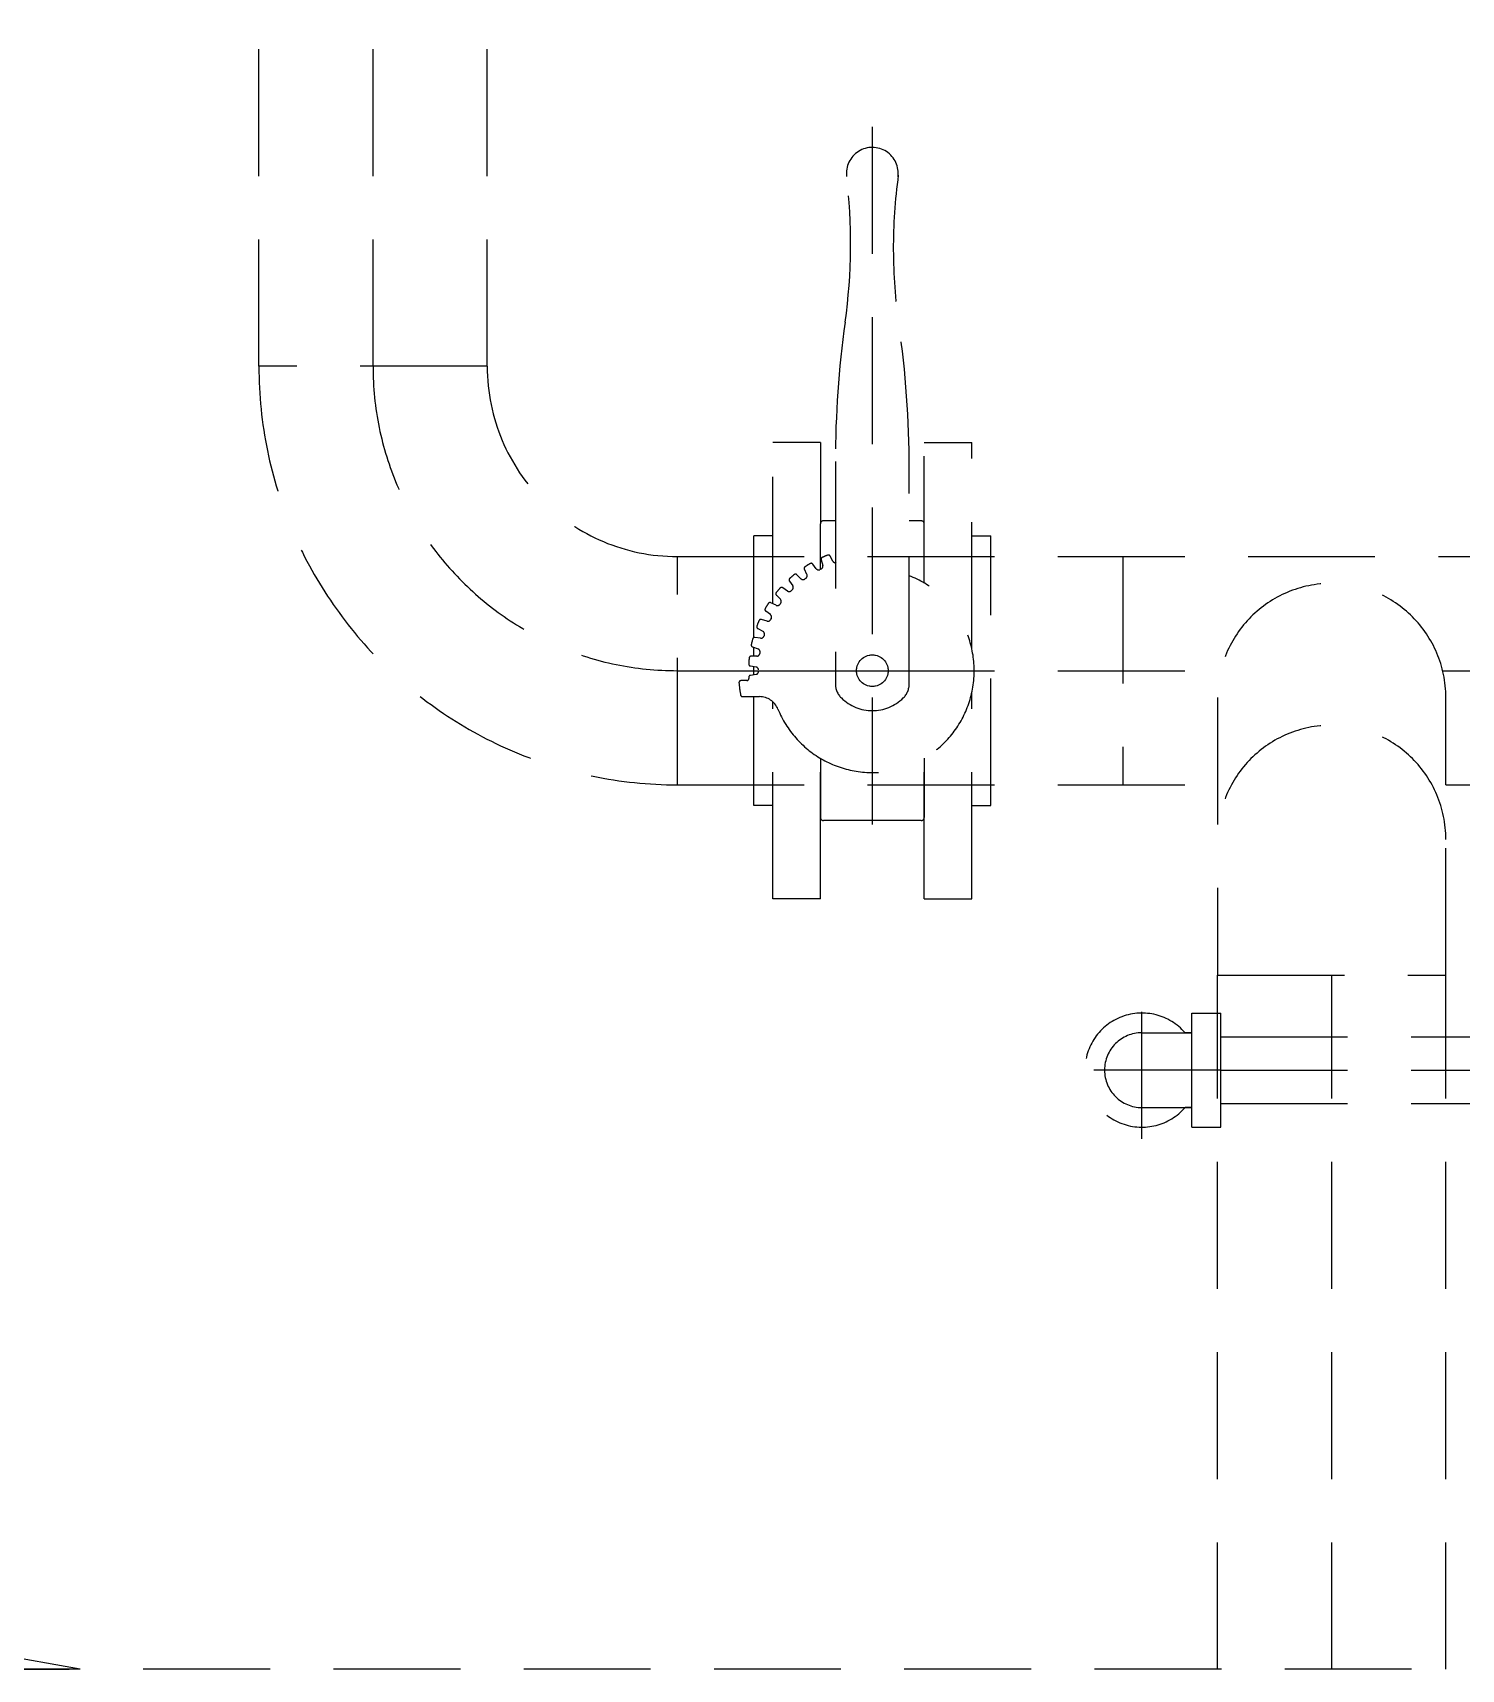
# Model space of a CAD drawing. Extents: x -32000 to 416743, y -254124 to 144214.
# Drawn here: x 255625 to 256340, y 63300 to 64119 of the extents above; entities that cross this region are included whole.
import ezdxf

# ---------------------------------------------------------------- set-up
doc = ezdxf.new("R2010")
doc.units = 0
doc.header["$LTSCALE"] = 10
doc.linetypes.add('XFM1Q40$0$HIDDEN', pattern=[9.525, 6.35, -3.175])
doc.layers.add('XFM1Q40$0$M-EQPM-MAU', color=22, linetype='Continuous')
doc.layers.add('XFM1Q40$0$TYPE14X10', color=7, linetype='Continuous')

# ---------------------------------------------------------------- blocks, each defined once
blk = doc.blocks.new('XFM1Q40')
at = {"layer": 'XFM1Q40$0$M-EQPM-MAU', "color": 252, "linetype": 'XFM1Q40$0$HIDDEN'}
for p, q in [((255737.85, 63952.4, 14.17), (255737.85, 64119.42, 14.17)), ((255795, 63952.4, 14.17), (255795, 64119.42, 14.17)), ((255852.15, 63952.4, 14.17), (255852.15, 64119.42, 14.17)), ((256045, 64072.24), (256045, 63720.3)), ((255852.15, 63952.4, 14.17), (255737.85, 63952.4, 14.17)), ((256019, 63914.3), (255995.19, 63914.3)), ((255995.19, 63833.52), (255995.19, 63914.3)), ((256019, 63914.3), (256019, 63873.5)), ((256071, 63914.3), (256094.81, 63914.3)), ((256071, 63843.88), (256071, 63914.3)), ((256094.81, 63810.94), (256094.81, 63914.3)), ((256026.5, 63904.7), (256026.5, 63793.48)), ((256063.5, 63793.48), (256063.5, 63901.36)), ((256026.5, 63875), (256020.5, 63875)), ((256069.5, 63875), (256063.5, 63875)), ((255985.66, 63816.58), (255985.66, 63867.47)), ((255995.19, 63867.47), (255985.66, 63867.47)), ((256019, 63850.73), (256019, 63873.5)), ((256071, 63843.88), (256071, 63873.5)), ((256094.81, 63867.47), (256104.34, 63867.47)), ((256104.34, 63732.53), (256104.34, 63867.47)), ((255947.4, 63857.15), (256692.6, 63857.15)), ((255947.4, 63742.85, 14.17), (255947.4, 63857.15, 14.17)), ((256012.26, 63848.2), (256011, 63850.8)), ((256016.92, 63851.05), (256015.18, 63853.36)), ((256019.36, 63855.49), (256020.2, 63852.73)), ((256025.25, 63854.82), (256023.89, 63857.37)), ((256170.4, 63857.15), (256170.4, 63742.85)), ((256002.51, 63839.88), (256000.15, 63841.53)), ((256003.47, 63844.85), (256005.12, 63842.49)), ((256009.27, 63846.03), (256007.2, 63848.04)), ((255996.8, 63832.74), (255994.2, 63834.01)), ((255998.97, 63835.73), (255996.96, 63837.8)), ((255992.27, 63824.8), (255989.51, 63825.64)), ((255993.95, 63828.08), (255991.64, 63829.82)), ((255987.63, 63821.11), (255990.18, 63819.75)), ((255985.04, 63811.87), (255987.77, 63810.93)), ((255985.66, 63807.26), (255985.66, 63811.66)), ((255989.04, 63816.24), (255986.18, 63816.64)), ((255983.92, 63802.35), (255986.76, 63801.85)), ((255987.19, 63807.29), (255984.3, 63807.24)), ((255985.66, 63797.96), (255985.66, 63802.04)), ((255947.4, 63800), (256219.45, 63800)), ((255982.13, 63795), (255979.22, 63795)), ((255986.76, 63798.15), (255983.92, 63797.65)), ((255985.66, 63800), (256104.34, 63800)), ((256330.55, 63800), (256692.6, 63800)), ((255980.04, 63787), (255988.5, 63787)), ((255985.66, 63732.53), (255985.66, 63787)), ((255995.19, 63685.7), (255995.19, 63784.44)), ((256094.81, 63685.7), (256094.81, 63789.06)), ((256217.85, 63786.56), (256217.85, 63647.6)), ((256332.15, 63647.6), (256332.15, 63786.56)), ((256019, 63756.12), (256019, 63726.5)), ((256019, 63685.7), (256019, 63756.12)), ((256071, 63756.12), (256071, 63726.5)), ((256071, 63685.7), (256071, 63756.12)), ((255947.4, 63742.85), (256217.85, 63742.85)), ((256332.15, 63742.85), (256692.6, 63742.85)), ((255995.19, 63732.53), (255985.66, 63732.53)), ((256094.81, 63732.53), (256104.34, 63732.53)), ((256069.5, 63725), (256020.5, 63725)), ((256019, 63685.7), (255995.19, 63685.7)), ((256071, 63685.7), (256094.81, 63685.7)), ((256217.85, 63300), (256217.85, 63647.6)), ((256217.85, 63647.6), (256332.15, 63647.6)), ((256275, 63300), (256275, 63647.6)), ((256332.15, 63300), (256332.15, 63647.6)), ((256180, 63565.6, 0.12), (256180, 63634.4, 0.12)), ((256204.96, 63571.43), (256204.96, 63628.57)), ((256204.96, 63628.57), (256219.47, 63628.57)), ((256219.47, 63571.43), (256219.47, 63628.57)), ((256180, 63572.97), (256180, 63627.03)), ((256180, 63618.75, 0), (256204.96, 63618.75, 0)), ((256204.96, 63618.75), (256201.57, 63618.75)), ((256204.96, 63618.75), (256201.57, 63618.75)), ((256219.47, 63616.7), (256640.53, 63616.7)), ((256219.47, 63600), (256151.43, 63600)), ((256219.47, 63600), (256640.53, 63600)), ((256180, 63581.25, 0), (256204.96, 63581.25, 0)), ((256204.96, 63581.25), (256201.57, 63581.25)), ((256204.96, 63581.25), (256201.57, 63581.25)), ((256219.47, 63583.3), (256640.53, 63583.3)), ((256204.96, 63571.43), (256219.47, 63571.43))]:
    blk.add_line(p, q, dxfattribs=at)
blk.add_circle((256045, 63800), 7.9, dxfattribs=at)
for centre, radius, start, end in [((256045, 64049), 13, 352.31271, 186.90355), ((255752.95, 64013.64), 281.18, 351.98391, 7.06176), ((256320.93, 64011.75), 265.43, 172.12612, 188.29226), ((256526.51, 63904.7), 500.01, 171.9839, 179.99998), ((255563.54, 63901.36), 499.96, 359.99998, 8.29264), ((255947.4, 63952.4, 14.17), 209.55, 180, 270), ((255947.4, 63952.4, 14.17), 152.4, 180, 270), ((255947.4, 63952.4, 14.17), 95.25, 180, 270), ((256020.5, 63873.5), 1.5, 90, 180.00001), ((256069.5, 63873.5), 1.5, 0, 90), ((256045, 63800), 62, 111.13104, 113.86862), ((256023.01, 63856.9), 1, 27.99902, 111.12931), ((256011.89, 63851.24), 1, 122.86075, 205.99498), ((256045, 63800), 62, 120.13108, 122.8686), ((256014.38, 63852.76), 1, 37.00526, 120.13722), ((256018.11, 63851.96), 1.5, 216.99894, 297.36092), ((256045, 63800), 57, 116.61877, 117.38041), ((256020.32, 63855.78), 1, 113.86661, 196.99918), ((256018.77, 63852.29), 1.5, 296.64246, 16.99918), ((256026.57, 63855.52), 1.5, 207.99844, 267.22416), ((256026.57, 63855.52), 1.5, 287.5682, 288.36239), ((256045, 63800), 51, 202.15101, 68.73111), ((255999.57, 63840.71), 1, 55.00476, 138.1286), ((256004.29, 63845.43), 1, 131.87595, 215.00008), ((256045, 63800), 62, 129.13105, 131.86888), ((256003.9, 63841.63), 1.5, 314.63739, 35.00405), ((256006.5, 63847.32), 1, 45.99747, 129.13537), ((256010.32, 63847.11), 1.5, 225.99781, 306.36292), ((256045, 63800), 57, 125.62027, 126.38183), ((256010.91, 63847.54), 1.5, 305.64211, 25.99737), ((256275, 63786.56), 57.15, 0, 180), ((256045, 63800), 62, 147.13113, 149.86889), ((255993.76, 63833.11), 1, 64.00148, 147.13051), ((255997.68, 63838.5), 1, 140.87638, 224.00126), ((255997.46, 63834.09), 1.5, 244.00149, 324.36186), ((256045, 63800), 62, 138.13101, 140.8688), ((256045, 63800), 57, 143.62317, 144.37841), ((255997.89, 63834.68), 1.5, 323.63892, 44.00302), ((256003.37, 63841.1), 1.5, 235.004, 315.36533), ((256045, 63800), 57, 134.62051, 135.3607), ((256045, 63800), 62, 156.13113, 158.86871), ((255989.22, 63824.68), 1, 73.00777, 156.13277), ((255992.24, 63830.62), 1, 149.88286, 232.99166), ((255992.71, 63826.23), 1.5, 252.99715, 333.36222), ((255993.04, 63826.89), 1.5, 332.63734, 53.00184), ((256045, 63800), 57, 152.62368, 153.37695), ((255988.1, 63821.99), 1, 158.86744, 242.0062), ((255989.25, 63817.73), 1.5, 262.00567, 342.36372), ((255989.48, 63818.43), 1.5, 341.64011, 61.9957), ((256045, 63800), 57, 161.63912, 162.36073), ((255985.36, 63812.82), 1, 167.86678, 250.99902), ((256045, 63800), 62, 165.13107, 167.86871), ((255986.04, 63815.65), 1, 81.99536, 165.12574), ((255987.28, 63809.52), 1.5, 350.63899, 71.00021), ((256045, 63800), 57, 170.63915, 171.36076), ((256045, 63800), 62, 174.13112, 176.86876), ((255984.09, 63803.33), 1, 176.86687, 259.99634), ((255984.32, 63806.24), 1, 91.00719, 174.13204), ((255986.5, 63800.37), 1.5, 359.63935, 79.99825), ((255987.16, 63808.79), 1.5, 270.99674, 351.36264), ((255979.22, 63794), 1, 90, 185.20992), ((256045, 63800), 67.06, 185.21152, 190.46679), ((255982.13, 63796), 1, 270, 3.64161), ((255984.09, 63796.67), 1, 100.00365, 183.13314), ((256045, 63800), 62, 183.13125, 183.64028), ((255986.5, 63799.63), 1.5, 280.00175, 0.36065), ((256036.5, 63793.48), 10, 180.00001, 225.43217), ((256053.5, 63793.48), 10, 314.56797, 0), ((255980.04, 63788), 1, 190.47271, 270), ((255988.5, 63777), 10, 22.1512, 90), ((256045, 63802.11), 22.11, 225.43196, 314.56805), ((256275, 63715.55), 57.15, 0, 180), ((256020.5, 63726.5), 1.5, 180.00001, 270), ((256069.5, 63726.5), 1.5, 270, 0), ((256180, 63600), 28.57, 41.00139, 318.99861), ((256180, 63600), 18.75, 90, 270)]:
    blk.add_arc(centre, radius, start, end, dxfattribs=at)
at = {"layer": 'XFM1Q40$0$TYPE14X10', "color": 252, "linetype": 'XFM1Q40$0$HIDDEN'}
for p, q in [((255648.41, 63300), (255205.24, 63378.14)), ((260125, 63300), (249525, 63300)), ((255198.41, 63300), (255648.41, 63300))]:
    blk.add_line(p, q, dxfattribs=at)

msp = doc.modelspace()

# ---------------------------------------------------------------- block references
msp.add_blockref('XFM1Q40', (0, 0))

doc.saveas('drawing.dxf')
